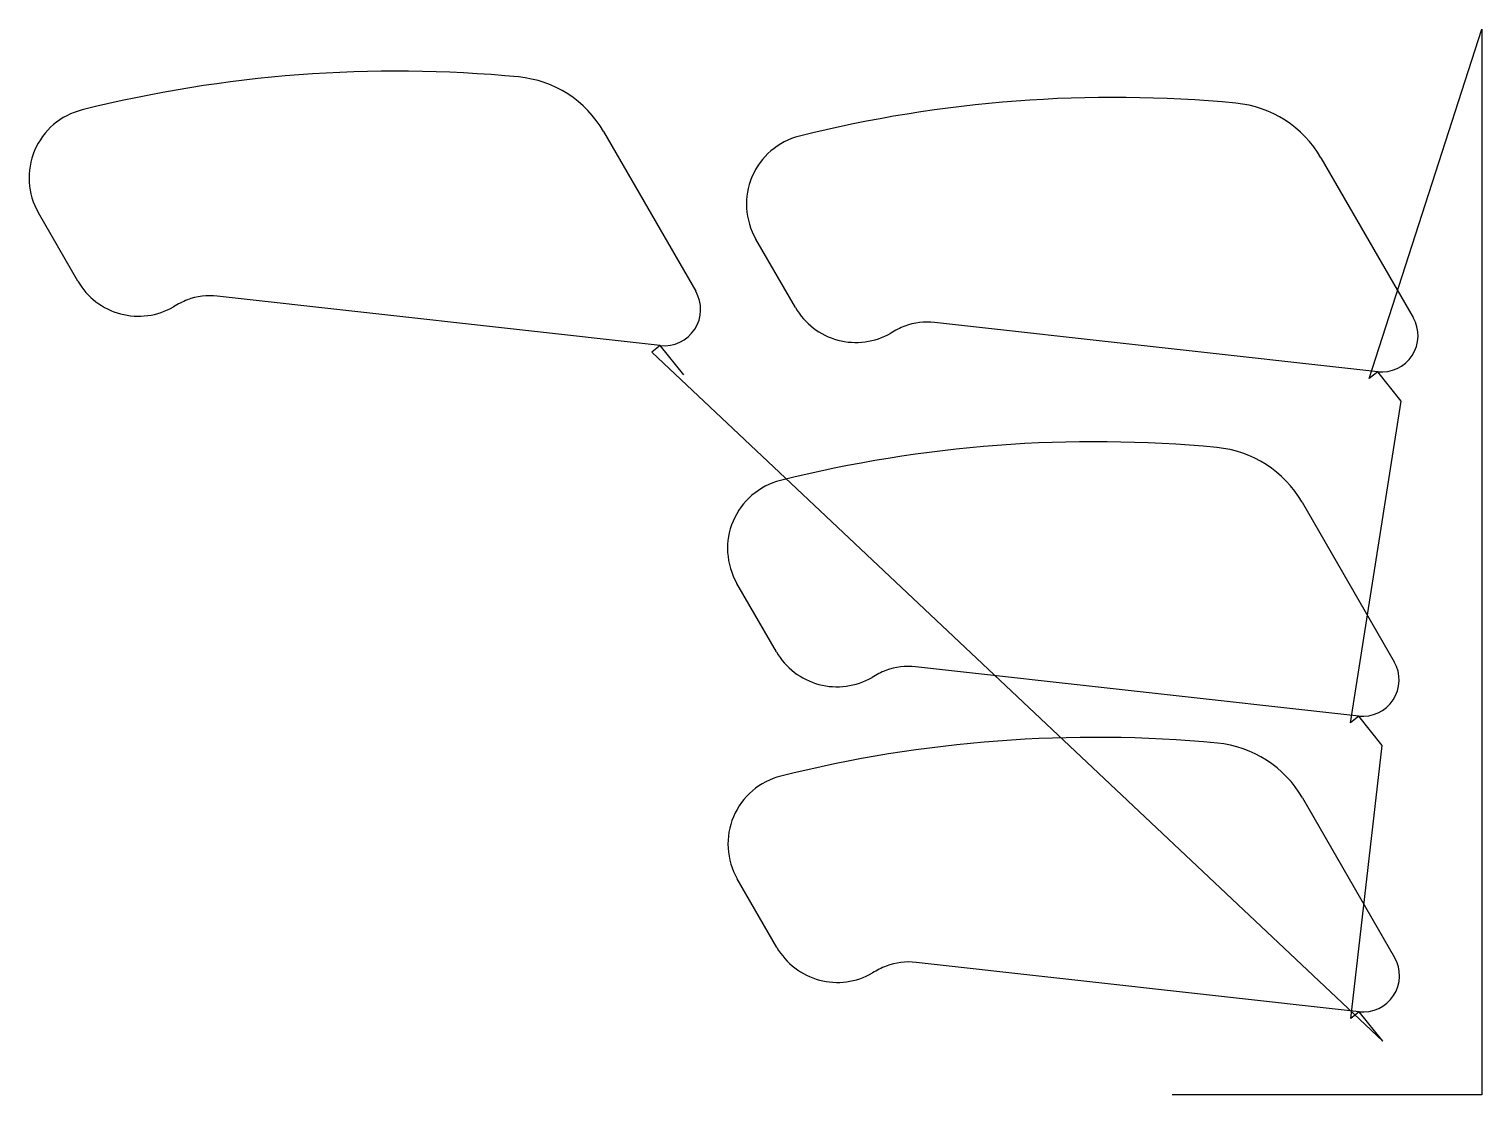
# Model space of a CAD drawing. Header units: metres. Extents: x 14 to 1094, y 1061 to 1853.
import ezdxf

# ---------------------------------------------------------------- set-up
doc = ezdxf.new("R2010")
doc.units = ezdxf.units.M

msp = doc.modelspace()

# ---------------------------------------------------------------- linework, layer by layer
at = {"layer": 'TOOL_0'}
for p, q in [((1010.107, 1593.139), (1093.855, 1852.882)), ((1093.855, 1852.882), (1093.855, 1851.882)), ((1093.855, 1851.882), (1093.855, 1852.882)), ((1093.855, 1852.882), (1093.855, 1851.882)), ((1093.855, 1851.882), (1093.855, 1060.501)), ((440.949, 1776.64), (509.456, 1657.982)), ((974.217, 1757.127), (1042.724, 1638.469)), ((50.215, 1665.412), (20.827, 1716.313)), ((583.483, 1645.899), (554.095, 1696.8)), ((483.088, 1617.647), (153.664, 1654.307)), ((1016.356, 1598.134), (686.932, 1634.794)), ((483.087, 1617.648), (476.839, 1612.652)), ((476.839, 1612.652), (1020.078, 1100.537)), ((500.575, 1595.78), (483.088, 1617.647)), ((1016.355, 1598.135), (1010.107, 1593.139)), ((1033.844, 1576.266), (1016.356, 1598.134)), ((996.034, 1337.165), (1033.844, 1576.266)), ((960.144, 1501.153), (1028.651, 1382.495)), ((569.41, 1389.925), (540.022, 1440.826)), ((1002.283, 1342.16), (672.859, 1378.82)), ((1002.282, 1342.161), (996.034, 1337.165)), ((1019.771, 1320.293), (1002.283, 1342.16)), ((996.341, 1117.409), (1019.771, 1320.293)), ((960.451, 1281.397), (1028.958, 1162.739)), ((569.717, 1170.169), (540.329, 1221.07)), ((1002.59, 1122.404), (673.166, 1159.064)), ((1002.589, 1122.405), (996.341, 1117.409)), ((1020.078, 1100.537), (1002.59, 1122.404)), ((864.689, 1060.501), (863.689, 1060.501)), ((1093.855, 1060.501), (864.689, 1060.501))]:
    msp.add_line(p, q, dxfattribs=at)
for centre, radius, start, end in [((286.923, 859.224), 962.338, 84.58888, 104.054149), ((369.911, 1735.603), 82.039, 30.014027, 84.570924), ((820.191, 839.711), 962.338, 84.58888, 104.054149), ((903.179, 1716.09), 82.039, 30.014027, 84.570924), ((65.86, 1742.313), 52, 104.056821, 210.000177), ((599.128, 1722.8), 52, 104.056821, 210.000177), ((95.249, 1691.411), 52, 209.998672, 300.046099), ((148.396, 1606.262), 48.333, 83.742674, 110.425902), ((486.073, 1644.482), 27, 263.650434, 29.999667), ((152.413, 1597.321), 58.117, 111.060869, 122.385145), ((628.517, 1671.898), 52, 209.998672, 300.046099), ((685.681, 1577.808), 58.117, 111.060869, 122.385145), ((681.664, 1586.749), 48.333, 83.742674, 110.425902), ((1019.341, 1624.969), 27, 263.650434, 29.999667), ((806.118, 583.737), 962.338, 84.58888, 104.054149), ((889.106, 1460.116), 82.039, 30.014027, 84.570924), ((585.055, 1466.826), 52, 104.056821, 210.000177), ((614.444, 1415.924), 52, 209.998672, 300.046099), ((1005.268, 1368.995), 27, 263.650434, 29.999667), ((671.608, 1321.834), 58.117, 111.060869, 122.385145), ((667.591, 1330.775), 48.333, 83.742674, 110.425902), ((806.425, 363.981), 962.338, 84.58888, 104.054149), ((889.413, 1240.36), 82.039, 30.014027, 84.570924), ((585.362, 1247.07), 52, 104.056821, 210.000177), ((614.751, 1196.168), 52, 209.998672, 300.046099), ((671.915, 1102.078), 58.117, 111.060869, 122.385145), ((667.898, 1111.019), 48.333, 83.742674, 110.425902), ((1005.575, 1149.239), 27, 263.650434, 29.999667)]:
    msp.add_arc(centre, radius, start, end, dxfattribs=at)

doc.saveas('drawing.dxf')
